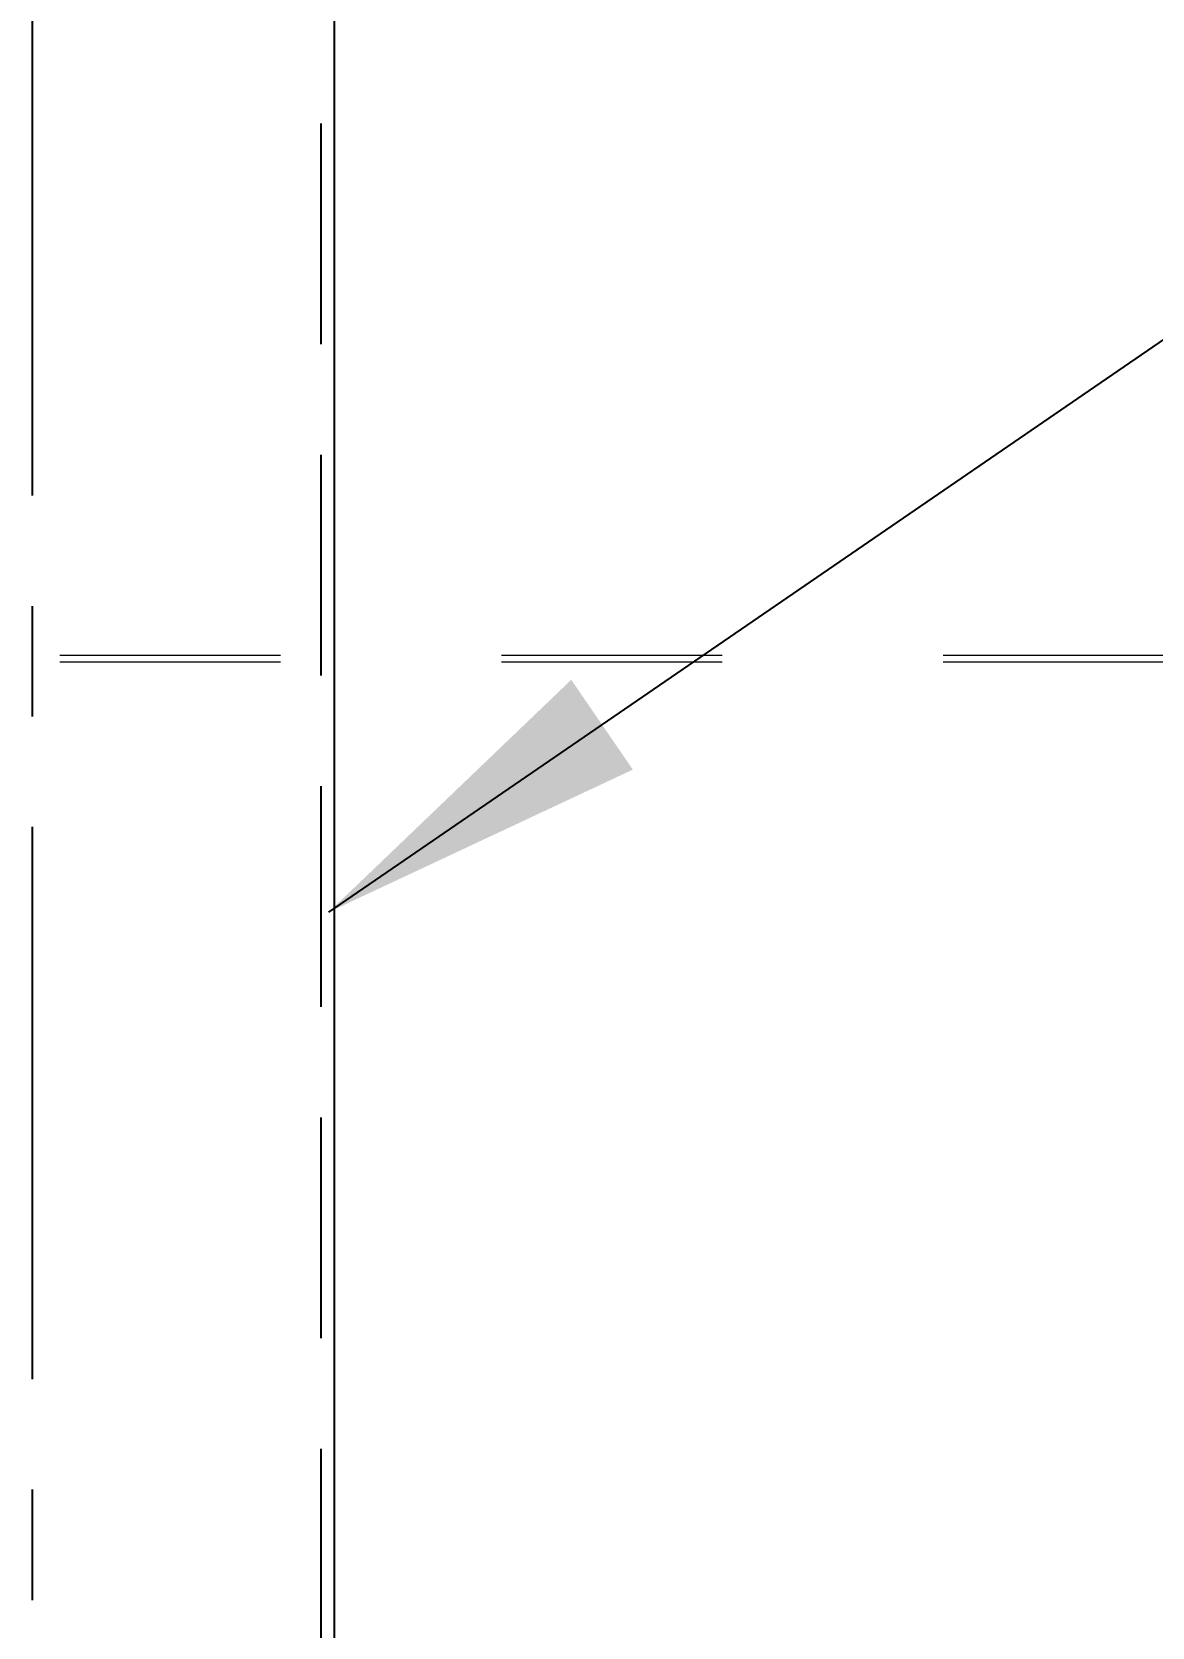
# Model space of a CAD drawing. Header units: inches. Extents: x 0 to 157513, y -28488 to 35640.
# Drawn here: x 33429 to 33936, y 20057 to 20779 of the extents above; entities that cross this region are included whole.
import ezdxf

# ---------------------------------------------------------------- set-up
doc = ezdxf.new("R2010")
doc.units = ezdxf.units.IN
doc.header["$LTSCALE"] = 400
doc.header["$MEASUREMENT"] = 0
for name, pattern in [('CENTER', [2, 1.25, -0.25, 0.25, -0.25]), ('DASHED2', [0.375, 0.25, -0.125]), ('HIDDEN2', [4.7625, 3.175, -1.5875]), ('PHANTOM', [2.5, 1.25, -0.25, 0.25, -0.25, 0.25, -0.25])]:
    doc.linetypes.add(name, pattern=pattern)
doc.layers.add('BF STR', color=8, linetype='PHANTOM', lineweight=5)
doc.layers.add('cen', color=1, linetype='CENTER')
doc.layers.add('hid', color=3, linetype='HIDDEN2')
doc.styles.add('ROMANS', font='romans')
doc.dimstyles.new('SAM2 60 SC', dxfattribs={"dimscale": 60, "dimtxt": 2.5, "dimasz": 2.5, "dimexe": 1.25, "dimexo": 0.625, "dimtad": 1, "dimtoh": 1, "dimdec": 0, "dimdsep": 46, "dimtxsty": 'ROMANS', "dimblk": 'OBLIQUE', "dimcen": 2.5, "dimclrd": 1, "dimclre": 1, "dimclrt": 256, "dimadec": 0, "dimazin": 2, "dimtfac": 1, "dimtdec": 0, "dimtofl": 0, "dimtmove": 0, "dimatfit": 3, "dimfxl": 1, "dimtolj": 1, "dimtzin": 0, "dimarcsym": 1})

# ---------------------------------------------------------------- blocks, each defined once
blk = doc.blocks.new('_OBLIQUE')
at = {"color": 0, "linetype": 'ByBlock'}
blk.add_line((-0.5, -0.5), (0.5, 0.5), dxfattribs=at)
blk = doc.blocks.new('611bf4 strgaele')
at = {"layer": 'BF STR'}
for p, q in [((-270487.44, 34501.32, -169.38), (-269050.44, 34501.32, -169.38)), ((-270487.44, 34498.32, -169.38), (-269109.44, 34498.32, -169.38))]:
    blk.add_line(p, q, dxfattribs=at)
blk = doc.blocks.new('*D336')
at = {"color": 1, "lineweight": -2}
for p, q in [((36166.35, 22393.88), (38094.91, 22393.88)), ((38019.91, 22393.88), (38019.91, 17807.76)), ((33466.42, 17807.76), (38094.91, 17807.76))]:
    blk.add_line(p, q, dxfattribs=at)
at = {"layer": 'Defpoints', "color": 0}
for p in [(36128.85, 22393.88, 169.38), (33428.92, 17807.76, 23.43), (38019.91, 17807.76)]:
    blk.add_point(p, dxfattribs=at)
at = {"color": 1, "lineweight": -2, "xscale": 150, "yscale": 150, "zscale": 150}
for p, rotation in [((38019.91, 22393.88), 90), ((38019.91, 17807.76), 270)]:
    blk.add_blockref('_OBLIQUE', p, dxfattribs=dict(at, rotation=rotation))
at = {"insert": (37907.41, 20100.82), "char_height": 150, "attachment_point": 5, "rotation": 90, "style": 'ROMANS'}
blk.add_mtext('\\A1;4586', dxfattribs=at)

msp = doc.modelspace()

# ---------------------------------------------------------------- linework, layer by layer
at = {"ltscale": 10}
msp.add_line((33565.42, 22387.88, 405.61), (33565.42, 17807.64, 24.62), dxfattribs=at)
at = {"layer": 'cen', "ltscale": 0.5}
msp.add_line((33428.92, 17769.35, 23.43), (33428.92, 23123.53, 23.43), dxfattribs=at)
at = {"layer": 'hid', "linetype": 'DASHED2'}
msp.add_line((33559.42, 22387.88, 405.61), (33559.42, 17812, 24.99), dxfattribs=at)

# ---------------------------------------------------------------- block references
at = {"layer": 'cen', "ltscale": 0.5}
msp.add_blockref('611bf4 strgaele', (303328.68, -14004.25, 169.38), dxfattribs=at)

# ---------------------------------------------------------------- dimensions: what is measured, and where the dimension line sits
dim = msp.add_linear_dim(base=(38019.91, 17807.76), p1=(36128.85, 22393.88, 169.38), p2=(33428.92, 17807.76, 23.43), angle=90, dimstyle='SAM2 60 SC', override={"dimtoh": 0})
dim.commit()
dim.dimension.update_dxf_attribs({"geometry": '*D336', "text_midpoint": (37907.41, 20100.82)})

# ---------------------------------------------------------------- leaders
msp.add_leader([(33563.08, 20380.83, 405.61), (34010.59, 20687.67, 405.61)], dimstyle='SAM2 60 SC', override={"dimgap": 0.625, "dimtad": 0})

doc.saveas('drawing.dxf')
